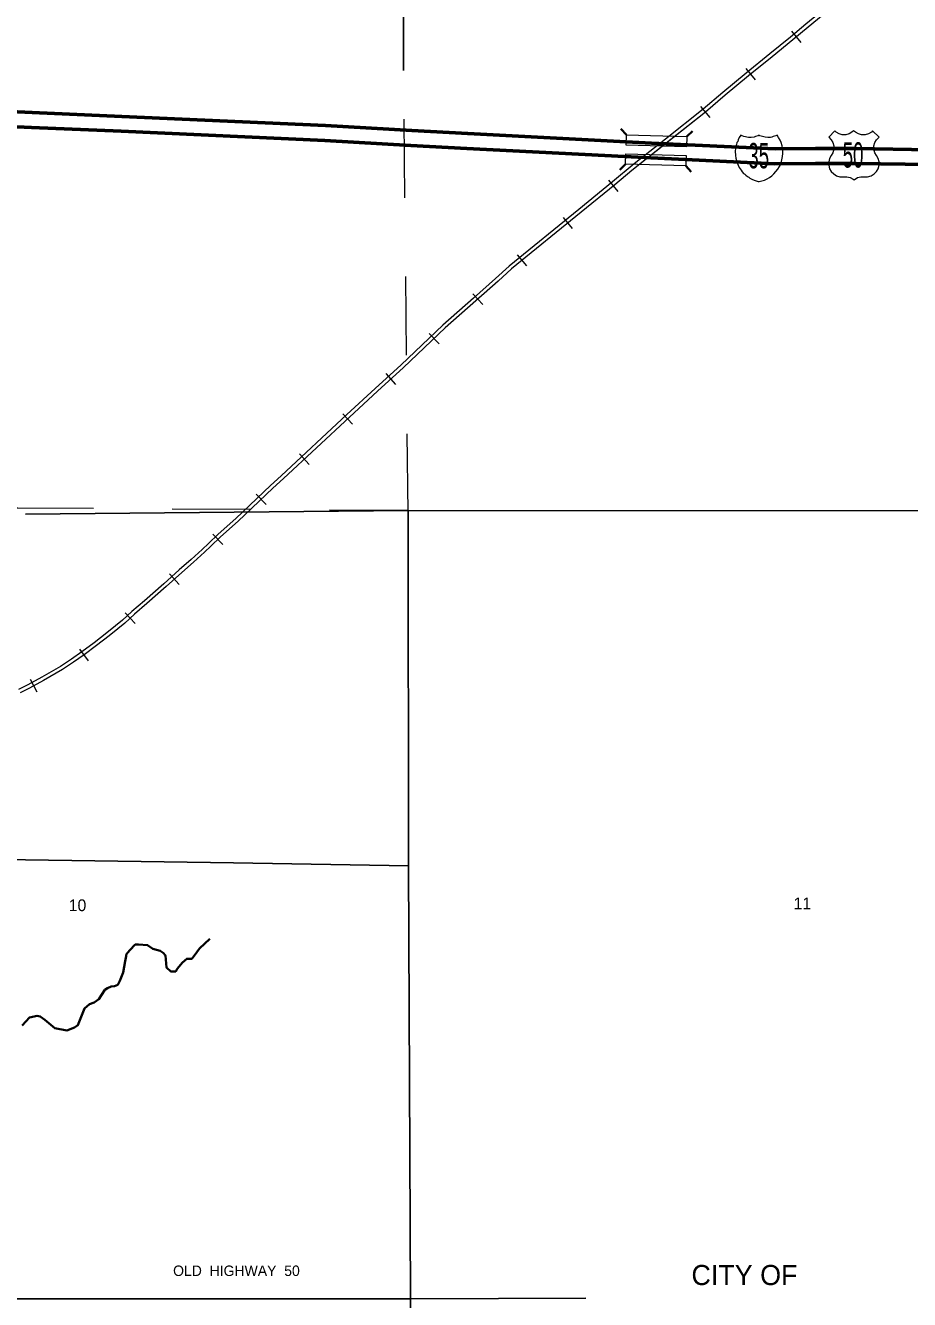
# Model space of a CAD drawing. Extents: x 0.98 to 7.46, y 3.1 to 10.29.
# Drawn here: x 3.491 to 4.615, y 6.227 to 7.846 of the extents above; entities that cross this region are included whole.
import ezdxf
from ezdxf.enums import TextEntityAlignment as Align

# ---------------------------------------------------------------- set-up
doc = ezdxf.new("R2010")
doc.units = 0
doc.header["$LTSCALE"] = 0.0061
doc.linetypes.add('MEDIUM_DASHED', pattern=[4.5, 3, -1.5])
for name, color, linetype, lineweight in [('11', 7, 'Continuous', 60), ('14', 7, 'Continuous', 25), ('15', 7, 'MEDIUM_DASHED', 13), ('17', 7, 'Continuous', 13), ('19', 7, 'Continuous', 13), ('21', 7, 'Continuous', 25), ('25', 7, 'Continuous', 35), ('51', 7, 'Continuous', 13)]:
    doc.layers.add(name, color=color, linetype=linetype, lineweight=lineweight)
doc.layers.add('45', color=7, linetype='Continuous')
doc.layers.add('49', color=7, linetype='Continuous')

msp = doc.modelspace()

# ---------------------------------------------------------------- linework, layer by layer
at = {"layer": '11'}
for points in [[(2.950568, 7.756818), (3.073864, 7.754924), (3.179735, 7.749811), (3.499621, 7.735606), (3.613447, 7.730682), (3.872727, 7.718939), (3.982386, 7.712689), (4.053598, 7.708712), (4.287121, 7.69678), (4.444697, 7.689394), (4.495833, 7.689583), (4.547538, 7.689583), (4.641288, 7.688258), (4.686742, 7.687689), (4.745644, 7.686364), (4.850379, 7.686742)], [(2.976136, 7.7375), (3.073106, 7.735985), (3.178977, 7.730871), (3.498864, 7.716667), (3.612689, 7.711742), (3.871591, 7.7), (3.98125, 7.69375), (4.052462, 7.689773), (4.286364, 7.677841), (4.444318, 7.670455), (4.495833, 7.670644), (4.547538, 7.670644), (4.640909, 7.669318), (4.686364, 7.66875), (4.745644, 7.667424), (4.850379, 7.667803)]]:
    msp.add_lwpolyline(points, dxfattribs=at)
at = {"layer": '14'}
for points in [[(3.97197, 7.788826), (3.97197, 7.858902), (3.970455, 8.094886), (3.969508, 8.235038), (3.969508, 8.24072)], [(4.850379, 7.229356), (3.977652, 7.229545), (3.491098, 7.225)], [(3.977652, 7.229545), (3.97822, 6.777841), (3.985606, 5.225568), (3.986742, 4.969886)], [(3.97822, 6.777841), (3.755682, 6.781629), (3.490909, 6.785606), (3.185227, 6.789394), (2.960417, 6.790152), (2.951515, 6.789962), (2.942992, 6.789015), (2.938258, 6.788068), (2.922727, 6.783523), (2.855303, 6.760795), (2.729356, 6.723485), (2.71553, 6.719697), (2.702841, 6.718939), (2.635038, 6.698295)], [(1.0625, 6.223674), (1.718182, 6.225568), (2.041856, 6.225947), (2.274432, 6.225947), (2.691288, 6.228598), (3.252273, 6.227273), (3.981439, 6.227273), (4.203788, 6.228409)]]:
    msp.add_lwpolyline(points, dxfattribs=at)
at = {"layer": '15'}
msp.add_line((3.977652, 7.227083), (3.97197, 7.788826), dxfattribs=at)
msp.add_lwpolyline([(3.977652, 7.229545), (3.48125, 7.232576), (2.473485, 7.22803)], dxfattribs=at)
at = {"layer": '17'}
for p, q in [((4.477652, 7.824621), (4.46572, 7.838826)), ((4.419318, 7.777273), (4.407765, 7.791477)), ((4.361932, 7.729167), (4.350189, 7.743182)), ((4.244886, 7.635227), (4.233144, 7.649432)), ((4.186742, 7.587879), (4.175189, 7.602083)), ((4.128598, 7.54053), (4.117045, 7.554735)), ((4.072538, 7.491288), (4.060227, 7.505114)), ((4.017045, 7.441288), (4.004356, 7.454735)), ((3.962121, 7.389962), (3.949621, 7.403598)), ((3.907008, 7.339205), (3.894508, 7.352652)), ((3.852083, 7.288068), (3.839583, 7.301515)), ((3.797159, 7.237121), (3.784659, 7.250379)), ((3.742235, 7.186174), (3.729545, 7.199432)), ((3.686553, 7.135417), (3.674432, 7.149242)), ((3.630492, 7.085985), (3.617992, 7.099432)), ((3.571023, 7.038636), (3.560038, 7.053409)), ((3.506061, 6.998674), (3.497348, 7.014773))]:
    msp.add_line(p, q, dxfattribs=at)
for points in [[(4.850379, 8.152652), (4.772727, 8.087689), (4.732386, 8.054545), (4.692424, 8.021023), (4.677273, 8.008333), (4.637879, 7.975568), (4.573864, 7.92178), (4.538826, 7.893371), (4.483523, 7.847727), (4.464015, 7.831439), (4.437689, 7.810038), (4.407765, 7.785606), (4.37803, 7.761174), (4.35303, 7.739773), (4.305114, 7.701515), (4.265341, 7.670455)], [(4.850379, 8.146591), (4.775568, 8.084091), (4.735417, 8.050947), (4.695455, 8.017424), (4.680114, 8.004735), (4.640909, 7.97197), (4.576705, 7.918182), (4.541667, 7.889773), (4.486364, 7.844129), (4.466856, 7.827841), (4.44053, 7.806439), (4.410606, 7.782008), (4.381061, 7.757576), (4.355871, 7.736174), (4.311932, 7.701326), (4.272727, 7.670265)], [(4.541667, 7.889773), (4.486364, 7.844129), (4.466856, 7.827841), (4.44053, 7.806439), (4.410606, 7.782008), (4.381061, 7.757576), (4.355871, 7.736174), (4.262311, 7.661932), (4.24053, 7.64375), (4.197727, 7.608712), (4.10928, 7.536742), (4.092045, 7.521023), (4.064015, 7.496212), (4.025, 7.461742), (3.97178, 7.411364), (3.938826, 7.381439), (3.90303, 7.348106), (3.819318, 7.270265), (3.805871, 7.258144), (3.761553, 7.216098), (3.739205, 7.196023), (3.726894, 7.18428), (3.71875, 7.176705), (3.704924, 7.164015), (3.689773, 7.150758), (3.670076, 7.133144), (3.645455, 7.111364), (3.629545, 7.097727), (3.617614, 7.086553), (3.608333, 7.079167), (3.597538, 7.070455), (3.58125, 7.057765), (3.56553, 7.046023), (3.552083, 7.036742), (3.538068, 7.027273), (3.514015, 7.013636), (3.496023, 7.003788), (3.48428, 6.997727)], [(4.265341, 7.670455), (4.237689, 7.647348), (4.194886, 7.612311), (4.10625, 7.540152), (4.089015, 7.524432), (4.060985, 7.499621), (4.02197, 7.465152), (3.96875, 7.414773), (3.935795, 7.384848), (3.899811, 7.351515), (3.816288, 7.273674), (3.802841, 7.261553), (3.758523, 7.219508), (3.736174, 7.199432), (3.723674, 7.187689), (3.71572, 7.180114), (3.701894, 7.167424), (3.686742, 7.154167), (3.667045, 7.136553), (3.642424, 7.114773), (3.626515, 7.101136), (3.614583, 7.089962), (3.605492, 7.082765), (3.594697, 7.074053), (3.578409, 7.061364), (3.562879, 7.049811), (3.549432, 7.04053), (3.535606, 7.03125), (3.511742, 7.017614), (3.493939, 7.007765), (3.482197, 7.001894)], [(4.272727, 7.670265), (4.262311, 7.661932), (4.24053, 7.64375), (4.197727, 7.608712), (4.10928, 7.536742), (4.092045, 7.521023), (4.064015, 7.496212), (4.025, 7.461742), (3.97178, 7.411364), (3.938826, 7.381439), (3.90303, 7.348106), (3.819318, 7.270265), (3.805871, 7.258144), (3.761553, 7.216098), (3.739205, 7.196023), (3.726894, 7.18428), (3.71875, 7.176705), (3.704924, 7.164015), (3.689773, 7.150758), (3.670076, 7.133144), (3.645455, 7.111364), (3.629545, 7.097727), (3.617614, 7.086553), (3.608333, 7.079167), (3.597538, 7.070455), (3.58125, 7.057765), (3.56553, 7.046023), (3.552083, 7.036742), (3.538068, 7.027273), (3.514015, 7.013636), (3.496023, 7.003788), (3.48428, 6.997727)]]:
    msp.add_lwpolyline(points, dxfattribs=at)
at = {"layer": '19'}
for points in [[(4.520455, 7.712121), (4.512879, 7.704356), (4.515909, 7.700947), (4.517992, 7.697538), (4.519318, 7.693182), (4.519318, 7.688826), (4.517992, 7.68447), (4.515909, 7.680871), (4.513826, 7.677273), (4.512689, 7.672917), (4.512689, 7.668561), (4.513826, 7.664015), (4.515909, 7.660606), (4.519129, 7.657386), (4.522727, 7.655114), (4.526894, 7.653977), (4.535795, 7.653977), (4.539962, 7.652841), (4.543561, 7.650758), (4.544886, 7.65), (4.549242, 7.652841), (4.553409, 7.653977), (4.561932, 7.653977), (4.566667, 7.655114), (4.570265, 7.657386), (4.573295, 7.660606), (4.575568, 7.664015), (4.576705, 7.668561), (4.576705, 7.672917), (4.575568, 7.677273), (4.573295, 7.680871), (4.571212, 7.68447), (4.569886, 7.688826), (4.569886, 7.693182), (4.571212, 7.697538), (4.573295, 7.700947), (4.576705, 7.704356), (4.568371, 7.712121), (4.567045, 7.710606), (4.563258, 7.708333), (4.559091, 7.707197), (4.554545, 7.707197), (4.550379, 7.708333), (4.546591, 7.710606), (4.544318, 7.712121), (4.542235, 7.710606), (4.538447, 7.708333), (4.53447, 7.707197), (4.529924, 7.707197), (4.525758, 7.708333), (4.522159, 7.710606)], [(4.400947, 7.706629), (4.398864, 7.703788), (4.397538, 7.700947), (4.39697, 7.698864), (4.395833, 7.697348), (4.395455, 7.694886), (4.394697, 7.692992), (4.394129, 7.689962), (4.39375, 7.686364), (4.393939, 7.681061), (4.394318, 7.677652), (4.395455, 7.674432), (4.395833, 7.672348), (4.397348, 7.66875), (4.398674, 7.66572), (4.401136, 7.662121), (4.402652, 7.660227), (4.404356, 7.658144), (4.405871, 7.657008), (4.407386, 7.655682), (4.40928, 7.654356), (4.410985, 7.65322), (4.4125, 7.652083), (4.414015, 7.651326), (4.415909, 7.650189), (4.419129, 7.649053), (4.422917, 7.647727), (4.424053, 7.647727), (4.427462, 7.648674), (4.431061, 7.649621), (4.43428, 7.651326), (4.437311, 7.65303), (4.440152, 7.655114), (4.442992, 7.657576), (4.445455, 7.660417), (4.448106, 7.663636), (4.45, 7.666856), (4.450758, 7.668371), (4.452083, 7.671023), (4.45322, 7.675379), (4.453977, 7.679545), (4.454356, 7.683523), (4.454167, 7.687689), (4.453977, 7.69072), (4.453409, 7.692992), (4.452083, 7.697348), (4.450758, 7.700568), (4.448674, 7.703977), (4.447159, 7.706629), (4.445265, 7.705871), (4.442045, 7.704924), (4.440341, 7.704356), (4.438447, 7.703977), (4.435417, 7.703788), (4.432008, 7.704356), (4.430114, 7.704735), (4.42822, 7.704924), (4.426894, 7.705492), (4.425, 7.706061), (4.424053, 7.706629), (4.422917, 7.706061), (4.421402, 7.705492), (4.419508, 7.704924), (4.417803, 7.704356), (4.414015, 7.703788), (4.410417, 7.703788), (4.408333, 7.704356), (4.406629, 7.704735), (4.404545, 7.705114), (4.402652, 7.705871)]]:
    msp.add_lwpolyline(points, close=True, dxfattribs=at)
at = {"layer": '21', "lineweight": 35}
for p, q in [((4.248295, 7.714773), (4.255303, 7.707197)), ((4.332008, 7.705114), (4.339583, 7.711932)), ((4.24678, 7.662689), (4.254356, 7.669697)), ((4.330871, 7.667614), (4.337879, 7.660038))]:
    msp.add_line(p, q, dxfattribs=at)
at = {"layer": '21', "lineweight": 13}
for points in [[(4.331629, 7.691856), (4.254924, 7.693939), (4.255303, 7.707197), (4.332008, 7.705114)], [(4.330871, 7.667614), (4.254356, 7.669697), (4.254735, 7.682955), (4.33125, 7.680871)]]:
    msp.add_lwpolyline(points, close=True, dxfattribs=at)
at = {"layer": '25'}
msp.add_lwpolyline([(3.486742, 6.575), (3.496023, 6.585038), (3.506061, 6.587121), (3.509659, 6.586364), (3.51572, 6.582197), (3.528598, 6.571402), (3.543561, 6.568561), (3.553598, 6.572159), (3.557765, 6.575379), (3.566098, 6.596402), (3.572538, 6.602083), (3.578598, 6.603977), (3.58428, 6.608523), (3.592045, 6.620076), (3.595265, 6.622159), (3.6, 6.624242), (3.604356, 6.625), (3.608523, 6.626705), (3.610985, 6.631818), (3.615341, 6.642424), (3.617803, 6.656818), (3.618939, 6.662879), (3.619318, 6.664962), (3.623864, 6.670644), (3.630682, 6.677841), (3.634659, 6.677841), (3.646402, 6.677083), (3.65322, 6.672538), (3.6625, 6.669886), (3.666098, 6.667045), (3.669318, 6.663826), (3.670455, 6.648485), (3.675758, 6.643561), (3.682197, 6.643561), (3.684091, 6.64678), (3.690909, 6.654924), (3.696212, 6.659659), (3.702652, 6.659659), (3.705492, 6.663447), (3.712311, 6.672727), (3.725568, 6.685227)], dxfattribs=at)

# ---------------------------------------------------------------- texts
at = {"layer": '19', "width": 0.55}
for s, p in [('35', (4.42358, 7.664583)), ('50', (4.543561, 7.66553))]:
    msp.add_text(s, height=0.0322, dxfattribs=at).set_placement(p, align=Align.CENTER)
at = {"layer": '45'}
for s, p in [('10', (3.557292, 6.720265)), ('11', (4.479072, 6.722538))]:
    msp.add_text(s, height=0.01496, dxfattribs=at).set_placement(p, align=Align.CENTER)
at = {"layer": '49'}
msp.add_text('OLD  HIGHWAY  50', height=0.0133, dxfattribs=at).set_placement((3.759375, 6.256439), align=Align.CENTER)
at = {"layer": '51'}
msp.add_text('CITY OF', height=0.02557, dxfattribs=at).set_placement((4.405492, 6.244886), align=Align.CENTER)

doc.saveas('drawing.dxf')
